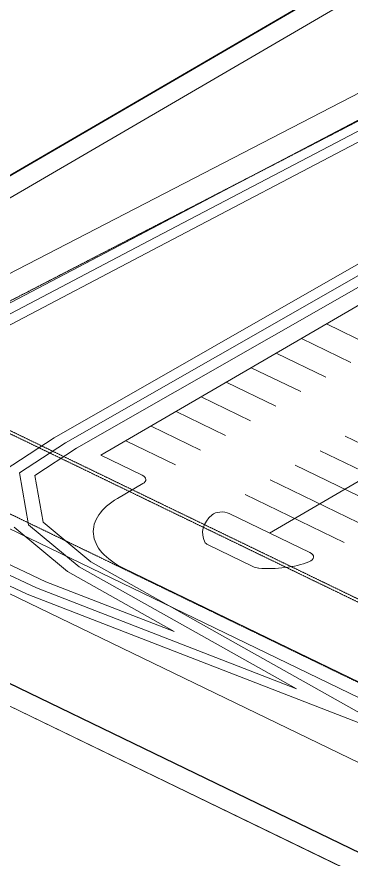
# Model space of a CAD drawing. Header units: inches. Extents: x 27328 to 120839, y -4075 to 4147.
# Drawn here: x 40602 to 41681, y -2674 to 42 of the extents above; entities that cross this region are included whole.
import ezdxf

# ---------------------------------------------------------------- set-up
doc = ezdxf.new("R2010")
doc.units = ezdxf.units.IN
doc.header["$MEASUREMENT"] = 0
doc.linetypes.add('Hidden', pattern=[0.28125, 0.1875, -0.09375])
for name, color, linetype, lineweight in [('A-DETL', 90, 'Continuous', 9), ('A-PROP-SBCK', 71, 'Hidden', 15), ('C-TOPO', 7, 'Continuous', 9), ('G-ANNO-SYMB', 111, 'Continuous', 9)]:
    doc.layers.add(name, color=color, linetype=linetype, lineweight=lineweight)

msp = doc.modelspace()

# ---------------------------------------------------------------- linework, layer by layer
at = {"layer": 'A-DETL'}
for p, q in [((39257.5, -1468.9), (42170.3, 36.6)), ((41978.1, -146.2), (40994.7, -662.3)), ((42002.4, -169.3), (41028.4, -680.4)), ((42026.6, -192.5), (41062.1, -698.5)), ((40722.7, -1314.7), (42268.1, -432.6)), ((40759, -1331.4), (42305.8, -448.5)), ((40795.3, -1348.1), (42343.5, -464.4)), ((40873.7, -1371.5), (42409.4, -477.1)), ((40994.7, -662.3), (39918.3, -1226.8)), ((41028.4, -680.4), (39955.8, -1242.9)), ((41062.1, -698.5), (39993.4, -1259)), ((41417.6, -1622.1), (42872.4, -774.7)), ((41760.8, -1025.1), (41601.1, -947.9)), ((41680, -1072.2), (41520.3, -994.9)), ((41599.1, -1119.2), (41439.5, -1042)), ((41518.3, -1166.3), (41358.7, -1089.1)), ((41437.5, -1213.4), (41277.8, -1136.2)), ((41356.7, -1260.5), (41197, -1183.2)), ((41275.8, -1307.5), (41116.2, -1230.3)), ((41195, -1354.6), (41035.4, -1277.4)), ((44532.7, -3730.2), (39547.1, -1319.2)), ((40561.8, -1420.2), (40722.7, -1314.7)), ((41114.2, -1401.7), (40954.5, -1324.5)), ((41662.1, -1309.5), (41981.4, -1463.9)), ((40611.3, -1428.2), (40759, -1331.4)), ((40660.9, -1436.1), (40795.3, -1348.1)), ((41581.2, -1356.6), (41900.6, -1511)), ((41006.8, -1435.9), (40873.7, -1371.5)), ((41500.4, -1403.7), (41819.7, -1558.1)), ((40640.3, -1595.2), (40611.3, -1428.2)), ((40687, -1586.7), (40660.9, -1436.1)), ((39943, -1458.3), (40665.5, -1799.2)), ((39980.2, -1441.8), (40695.7, -1779.4)), ((40927.2, -1510.6), (41009.1, -1462.9)), ((41419.6, -1450.7), (41738.9, -1605.2)), ((39905.8, -1474.8), (40635.3, -1819.1)), ((41338.8, -1497.8), (41658.1, -1652.2)), ((41548, -1685.1), (41287.2, -1559.1)), ((40803.5, -1730.7), (40640.3, -1595.2)), ((40841.5, -1714.9), (40687, -1586.7)), ((40765.5, -1746.4), (40593.6, -1603.7)), ((41364.2, -1730.5), (41219.2, -1660.4)), ((41504.4, -2124.6), (40803.5, -1730.7)), ((41898.7, -2309.1), (40841.5, -1714.9)), ((42002.5, -2246), (40946.9, -1735.5)), ((41110.1, -1940.1), (40765.5, -1746.4)), ((40695.7, -1779.4), (41110.1, -1940.1)), ((40635.3, -1819.1), (41898.7, -2309.1)), ((40665.5, -1799.2), (41504.4, -2124.6))]:
    msp.add_line(p, q, dxfattribs=at)
for centre, major_axis, start_param, end_param in [((40982.5, -1450), (36, 0), 5.54421, 7.115006), ((41149, -1617.8), (300, 0), 2.402617, 3.973414), ((41417.6, -1622.1), (216, 0), 2.603975, 3.397283), ((41263, -1573.2), (36, 0), 0.831821, 2.603975), ((41243.5, -1646.3), (36, 0), 3.397283, 3.973414), ((41523.7, -1699.3), (36, 0), 5.342852, 7.115006), ((41388.4, -1716.4), (36, 0), 3.973414, 4.549544), ((41417.6, -1622.1), (216, 0), 4.549544, 5.342852)]:
    msp.add_ellipse(centre, major_axis=major_axis, ratio=0.53073, start_param=start_param, end_param=end_param, dxfattribs=at)
at = {"layer": 'A-PROP-SBCK'}
for p, q in [((39894.3, -1228.6), (42173.1, -50.9)), ((44840.2, -3362), (40152.7, -1095.1)), ((42377.2, -2160.7), (40161.2, -1089)), ((44597.8, -3503.2), (39894.3, -1228.6))]:
    msp.add_line(p, q, dxfattribs=at)
at = {"layer": 'C-TOPO', "lineweight": 25}
for p, q in [((39042.8, -1365), (44148.5, 1608.8)), ((39920.4, -1788.8), (40877.2, -2251.5)), ((40877.2, -2251.5), (42385.2, -2980.8))]:
    msp.add_line(p, q, dxfattribs=at)
at = {"layer": 'C-TOPO'}
for p, q in [((39734.6, -961.3), (43546.1, 1258.6)), ((44496.2, -4074.2), (39042.7, -1436.8)), ((40876, -2251.6), (39919.4, -1788.9)), ((42385.2, -2981.5), (40876, -2251.6))]:
    msp.add_line(p, q, dxfattribs=at)
at = {"layer": 'G-ANNO-SYMB'}
for p, q in [((39042.1, -1437.2), (44147.8, 1536.6)), ((44496.9, -3502.7), (39042.1, -864.7)), ((44496.9, -4075.1), (39042.1, -1437.2))]:
    msp.add_line(p, q, dxfattribs=at)

doc.saveas('drawing.dxf')
